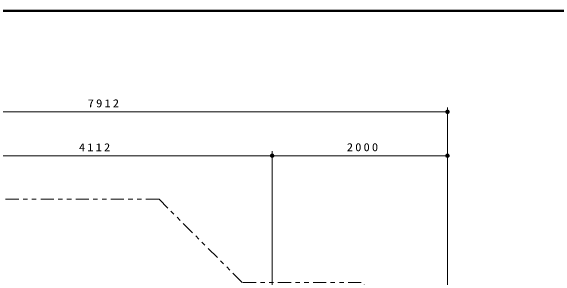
# Model space of a CAD drawing. Units: millimetres on the paper, scale 1:50. Extents: x -385 to 0, y -297 to 267.
# Drawn here: x -258.3 to -133.9, y 206.3 to 267 of the extents above; entities that cross this region are included whole.
import ezdxf

# ---------------------------------------------------------------- set-up
doc = ezdxf.new("R2010")
doc.units = ezdxf.units.MM
doc.linetypes.add('USER3', pattern=[8, 3, -1, 1, -1, 1, -1])
doc.layers.add('1_50', color=140, linetype='Continuous', lineweight=50)
doc.layers.add('LY_6', color=7, linetype='Continuous', lineweight=13)
doc.styles.add('ＭＳ ゴシック', font='')
doc.styles.get('ＭＳ ゴシック').set_extended_font_data('MS Gothic')

# ---------------------------------------------------------------- blocks, each defined once
blk = doc.blocks.new('filled_dot')
at = {"color": 0, "linetype": 'Continuous', "lineweight": -2, "const_width": 1.25}
blk.add_lwpolyline([(-0.625, 0, 1), (0.625, 0, 1)], format="xyb", close=True, dxfattribs=at)

msp = doc.modelspace()

# ---------------------------------------------------------------- linework, layer by layer
at = {"layer": '1_50', "color": 7, "lineweight": 13}
for p, q in [((-316.971, 244.002), (-158.728, 244.002)), ((-158.728, 235.002), (-158.728, 245.002)), ((-280.971, 234.002), (-198.728, 234.002)), ((-198.728, 169.717), (-198.728, 235.002)), ((-198.728, 234.002), (-158.728, 234.002)), ((-158.728, 186.451), (-158.728, 235.002))]:
    msp.add_line(p, q, dxfattribs=at)
at = {"layer": '1_50', "color": 2, "linetype": 'USER3', "lineweight": 13}
msp.add_lwpolyline([(-178.394, 121.717), (-158.728, 141.383), (-158.728, 185.451), (-178.394, 205.117), (-205.567, 205.117), (-224.543, 224.093), (-264.673, 224.093), (-278.462, 210.305), (-289.986, 210.305), (-316.971, 183.32), (-316.971, 143.513), (-289.986, 116.529), (-251.684, 116.529), (-249.187, 119.026), (-221.828, 119.026), (-219.137, 121.717)], close=True, dxfattribs=at)
at = {"layer": 'LY_6', "lineweight": 50}
msp.add_line((0, 267), (-385, 267), dxfattribs=at)

# ---------------------------------------------------------------- block references
at = {"layer": '1_50', "color": 7, "lineweight": 13, "xscale": 0.4, "yscale": 0.4, "rotation": 180}
for p in [(-158.728, 244.002), (-198.728, 234.002), (-158.728, 234.002)]:
    msp.add_blockref('filled_dot', p, dxfattribs=at)
at = {"layer": '1_50', "color": 7, "lineweight": 13, "xscale": 0.4, "yscale": 0.4}
msp.add_blockref('filled_dot', (-198.728, 234.002), dxfattribs=at)

# ---------------------------------------------------------------- texts
at = {"layer": '1_50', "color": 7, "char_height": 1.833, "attachment_point": 8, "style": 'ＭＳ ゴシック'}
for s, insert in [('\\T1.33;\\W1.15;7912', (-236.994, 245.002)), ('\\T1.33;\\W1.15;4112', (-239.008, 235.002)), ('\\T1.33;\\W1.15;2000', (-177.882, 235.002))]:
    msp.add_mtext(s, dxfattribs=dict(at, insert=insert))

doc.saveas('drawing.dxf')
